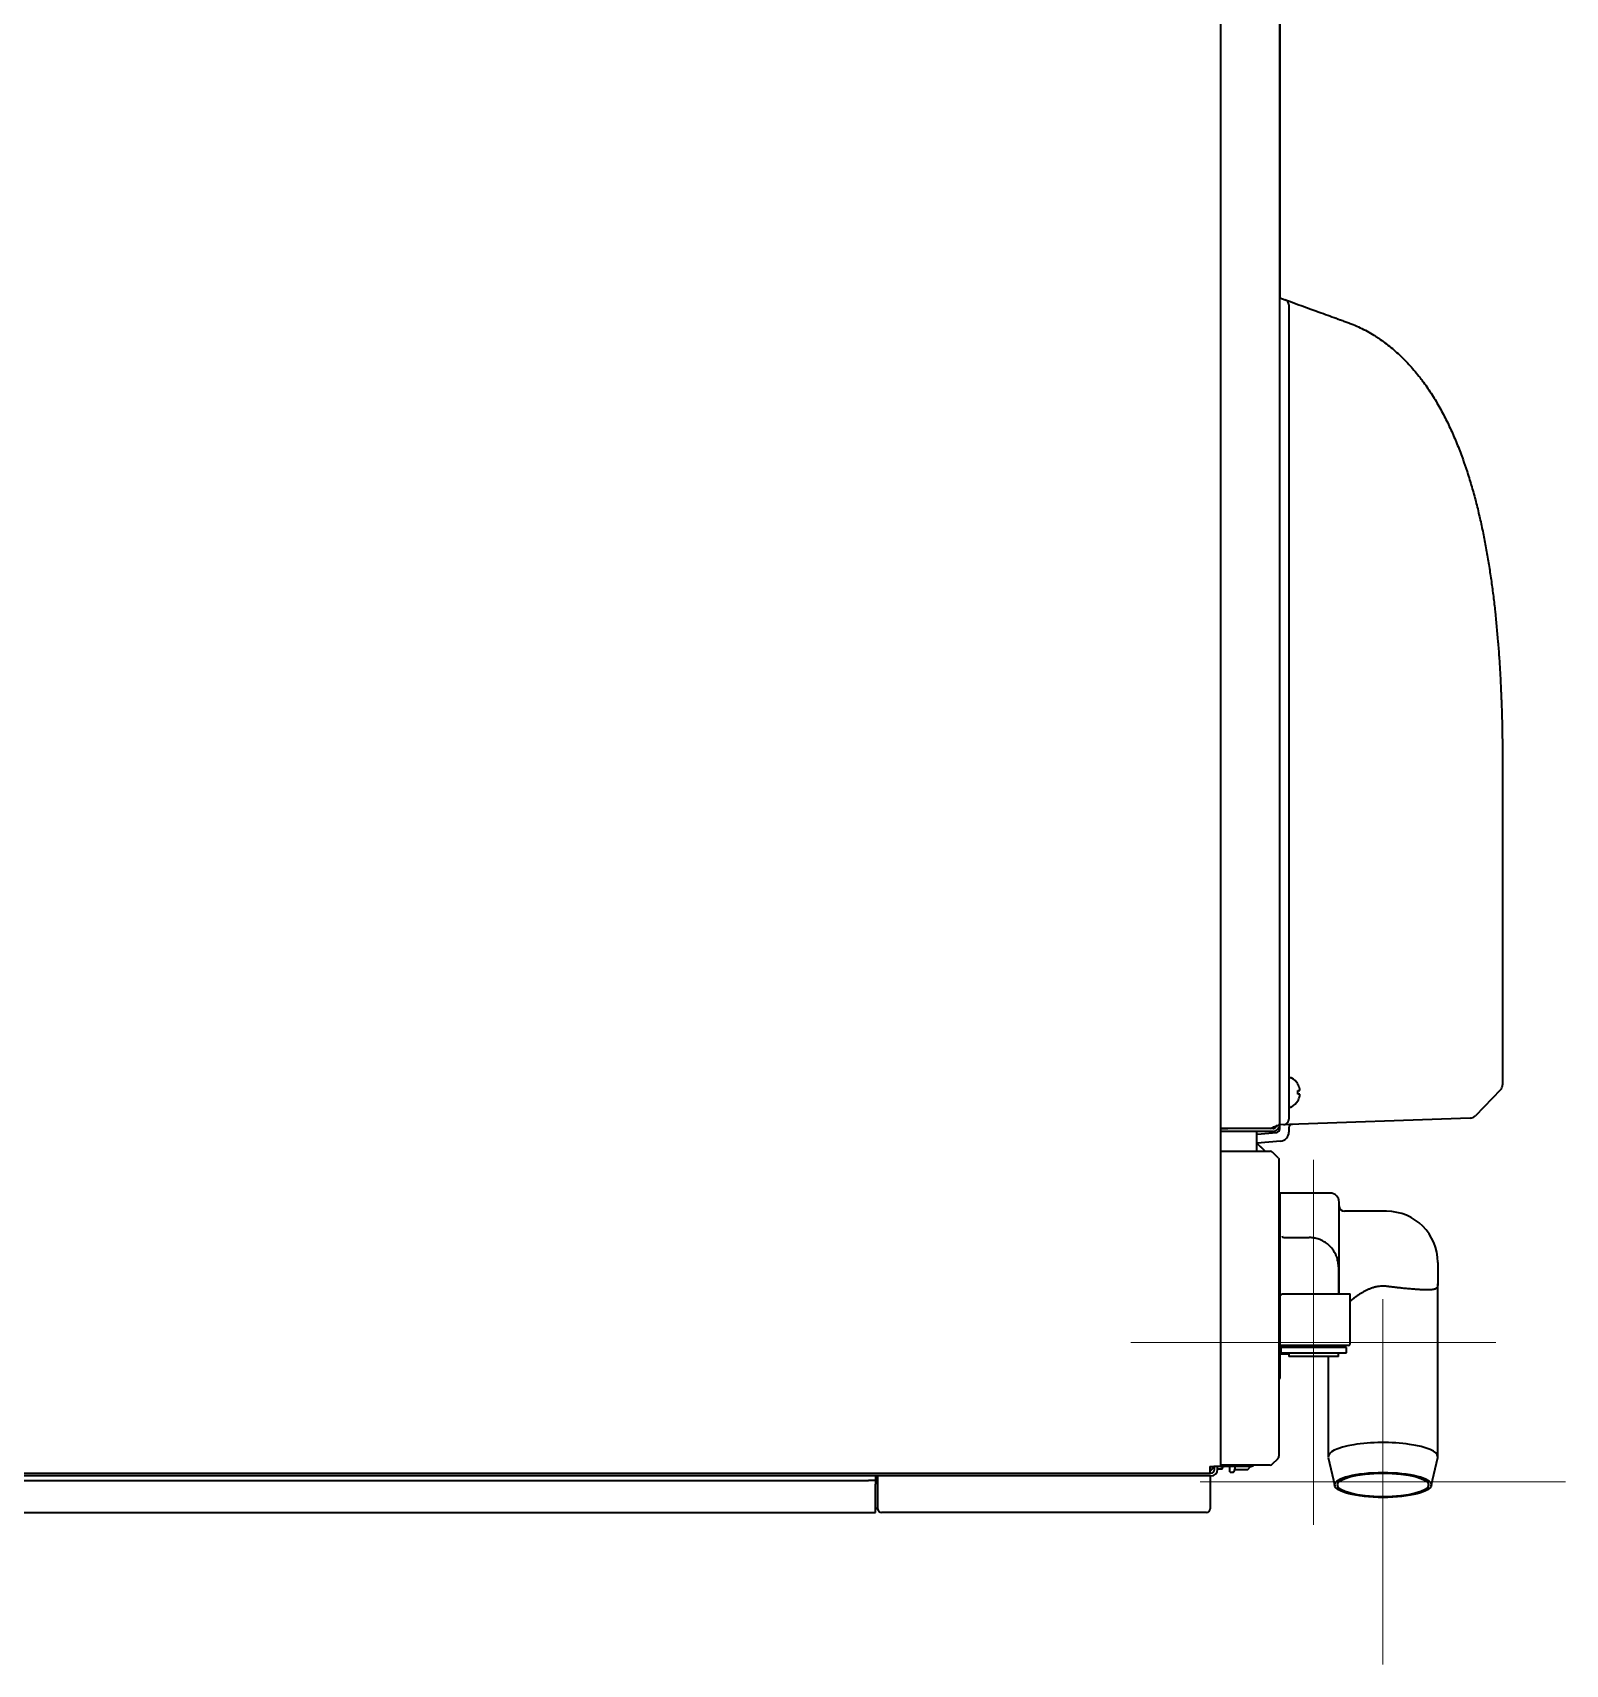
# Model space of a CAD drawing. Extents: x 53 to 4124, y 6244 to 10190.
# Drawn here: x 1543.4 to 1963, y 7957.8 to 8404.7 of the extents above; entities that cross this region are included whole.
import ezdxf

# ---------------------------------------------------------------- set-up
doc = ezdxf.new("R2010")
doc.units = 0
doc.header["$LTSCALE"] = 5
doc.layers.get('0').update_dxf_attribs({"linetype": 'CONTINUOUS', "lineweight": 0})
doc.layers.add('1', color=7, linetype='CONTINUOUS', true_color=0xffffff)

msp = doc.modelspace()

# ---------------------------------------------------------------- linework, layer by layer
at = {"color": 4}
for p, q in [((1893.99, 8096.01), (1893.99, 7996.01)), ((1843.99, 8046.01), (1943.99, 8046.01))]:
    msp.add_line(p, q, dxfattribs=at)
at = {"color": 6}
for p, q in [((1912.98, 8057.81), (1912.98, 7957.81)), ((1862.98, 8007.81), (1962.98, 8007.81))]:
    msp.add_line(p, q, dxfattribs=at)
at = {"layer": '1', "color": 7, "linetype": 'Continuous', "lineweight": 35}
for p, q in [((1868.56, 9007.1), (1868.56, 8012)), ((1884.76, 8994.1), (1884.76, 8105.85)), ((1884.78, 8989.99), (1884.78, 8332.14)), ((1884.78, 8332.14), (1886.29, 8331.59)), ((1887.28, 8330.18), (1887.28, 8329.65)), ((1887.28, 8329.65), (1887.28, 8109.6)), ((1945.78, 8204.6), (1945.78, 8117.35)), ((1887.88, 8118.46), (1887.68, 8118.46)), ((1889.72, 8116.76), (1889.75, 8116.76)), ((1945.78, 8117.35), (1945.78, 8116.54)), ((1889.75, 8112.16), (1889.72, 8112.16)), ((1945.21, 8115.15), (1938.34, 8108.03)), ((1936.95, 8107.42), (1884.78, 8105.6)), ((1887.28, 8109.6), (1887.28, 8107.14)), ((1887.68, 8110.46), (1887.88, 8110.46)), ((1936.97, 8107.42), (1936.95, 8107.42)), ((1868.56, 8104.6), (1870.56, 8104.6)), ((1870.36, 8104.6), (1868.56, 8104.6)), ((1870.56, 8103.8), (1868.56, 8103.8)), ((1882.23, 8104.6), (1870.36, 8104.6)), ((1882.23, 8104.6), (1870.56, 8104.6)), ((1882.23, 8103.8), (1870.56, 8103.8)), ((1878.56, 8104.6), (1878.56, 8104.6)), ((1878.56, 8098.4), (1878.56, 8103.8)), ((1878.58, 8103.06), (1883.86, 8103.52)), ((1879.96, 8104.6), (1879.96, 8104.6)), ((1881.96, 8104.6), (1881.96, 8104.6)), ((1882.23, 8104.6), (1882.96, 8104.94)), ((1882.96, 8104.6), (1882.23, 8104.6)), ((1882.96, 8103.8), (1882.23, 8103.8)), ((1884.75, 8105.83), (1884.76, 8105.85)), ((1884.76, 8105.85), (1884.76, 8105.6)), ((1884.78, 8104.52), (1884.78, 8105.6)), ((1887.28, 8104.72), (1887.28, 8103.6)), ((1868.81, 8098.4), (1882.14, 8098.4)), ((1884.99, 8101.11), (1878.58, 8100.55)), ((1884.47, 8096.49), (1882.85, 8098.11)), ((1884.47, 8096.49), (1884.56, 8096.4)), ((1884.56, 8096.4), (1884.56, 8014.82)), ((1898.56, 8086.9), (1884.74, 8086.9)), ((1884.81, 8086.65), (1884.81, 8086.15)), ((1884.81, 8086.15), (1884.81, 8080.65)), ((1884.81, 8080.65), (1884.81, 8078.15)), ((1901.06, 8059.35), (1901.06, 8084.4)), ((1914.06, 8081.9), (1902.56, 8081.9)), ((1884.81, 8078.15), (1884.81, 8068.65)), ((1885.91, 8074.7), (1892.86, 8074.7)), ((1884.56, 8068.65), (1884.81, 8068.65)), ((1884.81, 8068.65), (1884.81, 8066.15)), ((1928.06, 8067.9), (1928.06, 8062)), ((1884.56, 8066.15), (1884.81, 8066.15)), ((1884.81, 8066.15), (1884.81, 8056.65)), ((1900.86, 8066.7), (1900.86, 8059.75)), ((1885.41, 8059.25), (1884.81, 8058.65)), ((1885.41, 8059.25), (1904.06, 8059.25)), ((1904.06, 8045.6), (1904.06, 8059.25)), ((1928.06, 8014.67), (1928.06, 8061.99)), ((1884.81, 8057.04), (1884.81, 8045.15)), ((1884.81, 8045.15), (1884.56, 8045.15)), ((1903.56, 8045.1), (1884.81, 8045.1)), ((1884.81, 8045.1), (1884.81, 8042.65)), ((1884.81, 8045.1), (1884.81, 8045.1)), ((1885.56, 8045.1), (1885.56, 8044.6)), ((1902.56, 8044.6), (1902.56, 8045.1)), ((1884.81, 8042.9), (1887.26, 8042.9)), ((1884.81, 8042.65), (1884.81, 8036.65)), ((1894.06, 8044.6), (1885.06, 8044.6)), ((1885.06, 8044.6), (1885.06, 8043.1)), ((1885.06, 8043.1), (1903.06, 8043.1)), ((1887.26, 8043.1), (1887.26, 8042.1)), ((1900.86, 8042.1), (1887.26, 8042.1)), ((1903.06, 8044.6), (1894.06, 8044.6)), ((1898.06, 8042.1), (1898.06, 8014.67)), ((1900.86, 8042.1), (1900.86, 8043.1)), ((1903.06, 8043.1), (1903.06, 8044.6)), ((1884.81, 8036.65), (1884.81, 8036.15)), ((1882.85, 8012.69), (1884.26, 8014.11)), ((1898.08, 8014.45), (1899.83, 8006.75)), ((1926.28, 8006.75), (1928.03, 8014.45)), ((1224.9, 8010.2), (1865.65, 8010.2)), ((1865.96, 8009.4), (1229.56, 8009.4)), ((1774.16, 8009.4), (1774.16, 8008.2)), ((1774.76, 8000.4), (1774.76, 8009.4)), ((1865.96, 8010.2), (1865.65, 8010.2)), ((1865.66, 8012), (1865.66, 8010.2)), ((1865.66, 8012), (1866.76, 8012)), ((1865.76, 8009.4), (1865.76, 8000.4)), ((1868.56, 8012), (1866.76, 8012)), ((1866.96, 8011.2), (1866.96, 8012)), ((1867.76, 8011.2), (1867.76, 8012)), ((1867.76, 8011.4), (1869.16, 8011.4)), ((1868.56, 8012), (1869.56, 8012)), ((1882.14, 8012.4), (1868.81, 8012.4)), ((1869.16, 8011.4), (1869.16, 8012)), ((1876.56, 8012), (1869.56, 8012)), ((1871.16, 8010.55), (1871.16, 8012)), ((1871.26, 8010.45), (1871.99, 8010.45)), ((1872.48, 8011.21), (1876.03, 8011.21)), ((1876.03, 8011.21), (1876.78, 8011.96)), ((1876.78, 8011.96), (1876.83, 8012.02)), ((1319.16, 8008.2), (1772.16, 8008.2)), ((1774.16, 8008.2), (1772.16, 8008.2)), ((1774.16, 8008.2), (1774.16, 8007.2)), ((1774.16, 8001.6), (1774.16, 8007.2)), ((1774.16, 7999.4), (1774.16, 8001.6)), ((1317.16, 7999.4), (1774.16, 7999.4)), ((1778.76, 7999.4), (1775.76, 7999.4)), ((1861.76, 7999.4), (1778.76, 7999.4)), ((1864.76, 7999.4), (1861.76, 7999.4))]:
    msp.add_line(p, q, dxfattribs=at)
for centre, radius, start, end in [((1885.78, 8330.18), 1.5, 0, 69.934), ((1887.68, 8118.06), 0.4, 90, 180), ((1887.88, 8118.06), 0.4, 59.6988, 90), ((1885.66, 8114.26), 4.8, 31.5837, 59.6988), ((1943.78, 8116.54), 2, 316, 0), ((1885.66, 8114.66), 4.8, 300.3012, 328.4186), ((1885.97, 8114.46), 3.78, 0.0035, 7.6041), ((1885.97, 8114.46), 3.78, 352.3959, 359.9965), ((1887.68, 8110.86), 0.4, 180, 270), ((1887.88, 8110.86), 0.4, 270, 300.3012), ((1936.9, 8109.42), 2, 272, 316), ((1883.78, 8104.52), 1, 275, 0), ((1884.78, 8103.6), 2.5, 275, 0), ((1888.28, 8104.72), 1, 92, 180), ((1868.81, 8098.15), 0.25, 90, 180), ((1882.14, 8097.4), 1, 45, 90), ((1884.31, 8086.65), 0.5, 0, 59.9991), ((1898.56, 8084.4), 2.5, 0, 90), ((1884.31, 8080.65), 0.5, 300.0009, 0), ((1902.56, 8083.4), 1.5, 180, 270), ((1914.06, 8067.9), 14, 0, 90), ((1884.31, 8078.15), 0.5, 0, 59.9991), ((1885.91, 8075.2), 0.5, 180, 270), ((1884.31, 8068.65), 0.5, 300.0009, 0), ((1884.31, 8066.15), 0.5, 0, 59.9991), ((1901.36, 8059.75), 0.5, 180, 270), ((1884.31, 8045.15), 0.5, 300.0009, 0), ((1903.56, 8045.6), 0.5, 270, 0), ((1884.31, 8042.65), 0.5, 0, 59.9991), ((1884.31, 8036.15), 0.5, 300.0009, 0), ((1864.71, 8012.49), 2, 298.3605, 345.8281), ((1865.96, 8011.2), 1, 270, 0), ((1865.96, 8011.2), 1.8, 270, 0), ((1868.81, 8012.65), 0.25, 180, 270), ((1871.26, 8010.55), 0.1, 180, 270), ((1871.99, 8010.7), 0.25, 270, 336.1079), ((1858, 8016.9), 15.56, 336.1079, 338.576), ((1876.56, 8014), 2, 270, 306.8705), ((1882.14, 8013.4), 1, 270, 315), ((1773.92, 7999.6), 1, 23.5782, 76.5236), ((1775.76, 8000.4), 1, 180, 270), ((1864.76, 8000.4), 1, 270, 0)]:
    msp.add_arc(centre, radius, start, end, dxfattribs=at)
for centre, major_axis, ratio, start_param, end_param in [((1913.06, 8014.67), (15, 0), 0.258819, 0, 3.200203), ((1913.06, 8014.67), (15, 0), 0.258819, 6.224477, 6.283185), ((1858, 8012.57), (14.73, 0), 0.5, 6.105911, 6.20575)]:
    msp.add_ellipse(centre, major_axis=major_axis, ratio=ratio, start_param=start_param, end_param=end_param, dxfattribs=at)
for major_axis in [(13.25, 0), (-12.5, 0)]:
    msp.add_ellipse((1913.06, 8006.95), major_axis=major_axis, ratio=0.258819, dxfattribs=at)
for points, knots in [([(1886.29, 8331.59), (1889.39, 8330.45), (1894.04, 8328.75), (1898.69, 8327.06), (1900.44, 8326.42), (1900.63, 8326.35), (1900.87, 8326.26), (1900.92, 8326.24), (1901.02, 8326.21), (1901.16, 8326.15), (1901.31, 8326.1), (1901.79, 8325.92), (1902.18, 8325.78), (1902.96, 8325.5), (1903.35, 8325.36), (1904.12, 8325.07), (1904.51, 8324.93), (1904.89, 8324.79)], [0, 0, 0, 0, 0.5, 0.75, 0.75, 0.78125, 0.78125, 0.789063, 0.789063, 0.796875, 0.8125, 0.8125, 0.875, 0.875, 0.9375, 0.9375, 1, 1, 1, 1]), ([(1904.89, 8324.79), (1906.19, 8324.24), (1907.46, 8323.62), (1909.31, 8322.61), (1909.92, 8322.25), (1910.67, 8321.79), (1910.82, 8321.69), (1911.11, 8321.5), (1911.56, 8321.22), (1912, 8320.92), (1912.86, 8320.33), (1913.43, 8319.92), (1914.54, 8319.07), (1915.08, 8318.64), (1916.15, 8317.74), (1916.67, 8317.29), (1917.69, 8316.35), (1918.2, 8315.87), (1919.67, 8314.39), (1920.61, 8313.37), (1921.98, 8311.77), (1922.42, 8311.22), (1922.97, 8310.53), (1923.07, 8310.4), (1923.29, 8310.12), (1923.61, 8309.7), (1923.92, 8309.28), (1924.96, 8307.87), (1925.74, 8306.72), (1927.23, 8304.37), (1927.94, 8303.18), (1928.95, 8301.37), (1929.28, 8300.76), (1929.92, 8299.54), (1930.23, 8298.92), (1931.15, 8297.06), (1931.73, 8295.81), (1932.84, 8293.27), (1933.37, 8291.98), (1934.38, 8289.39), (1934.86, 8288.08), (1935.37, 8286.6), (1935.43, 8286.43), (1935.54, 8286.1), (1935.6, 8285.94), (1935.77, 8285.44), (1936.1, 8284.45), (1936.41, 8283.45), (1937.03, 8281.46), (1937.42, 8280.12), (1938.17, 8277.45), (1938.52, 8276.11), (1939.19, 8273.42), (1939.5, 8272.07), (1940.1, 8269.37), (1940.39, 8268.02), (1940.93, 8265.31), (1941.18, 8263.96), (1941.67, 8261.24), (1941.9, 8259.87), (1942.33, 8257.14), (1942.53, 8255.78), (1942.92, 8253.04), (1943.1, 8251.67), (1943.44, 8248.93), (1943.6, 8247.55), (1944.05, 8243.42), (1944.31, 8240.66), (1944.64, 8236.52), (1944.75, 8235.13), (1944.89, 8233.05), (1944.93, 8232.36), (1945.02, 8230.97), (1945.15, 8228.89), (1945.25, 8226.81), (1945.38, 8224.04), (1945.44, 8222.65), (1945.59, 8218.49), (1945.66, 8215.71), (1945.75, 8210.16), (1945.78, 8207.38), (1945.78, 8204.6)], [0, 0, 0, 0, 0.03125, 0.03125, 0.046875, 0.046875, 0.050781, 0.050781, 0.054688, 0.0625, 0.0625, 0.078125, 0.078125, 0.09375, 0.09375, 0.109375, 0.109375, 0.125, 0.125, 0.15625, 0.15625, 0.171875, 0.171875, 0.175781, 0.175781, 0.179688, 0.1875, 0.1875, 0.21875, 0.21875, 0.25, 0.25, 0.265625, 0.265625, 0.28125, 0.28125, 0.3125, 0.3125, 0.34375, 0.34375, 0.375, 0.375, 0.378906, 0.378906, 0.382813, 0.382813, 0.390625, 0.40625, 0.40625, 0.4375, 0.4375, 0.46875, 0.46875, 0.5, 0.5, 0.53125, 0.53125, 0.5625, 0.5625, 0.59375, 0.59375, 0.625, 0.625, 0.65625, 0.65625, 0.6875, 0.6875, 0.75, 0.75, 0.78125, 0.78125, 0.796875, 0.796875, 0.8125, 0.84375, 0.84375, 0.875, 0.875, 0.9375, 0.9375, 1, 1, 1, 1]), ([(1889.72, 8114.96), (1889.84, 8114.96), (1889.95, 8114.96), (1890.09, 8114.96), (1890.13, 8114.96), (1890.21, 8114.96), (1890.24, 8114.96), (1890.27, 8114.96)], [0, 0, 0, 0, 0.5, 0.5, 0.75, 0.75, 1, 1, 1, 1]), ([(1889.72, 8112.16), (1889.84, 8112.36), (1889.95, 8112.57), (1890.09, 8112.9), (1890.13, 8113.01), (1890.21, 8113.23), (1890.24, 8113.34), (1890.27, 8113.46)], [0, 0, 0, 0, 0.5, 0.5, 0.75, 0.75, 1, 1, 1, 1]), ([(1882.96, 8104.94), (1883.07, 8104.98), (1883.18, 8105.02), (1883.4, 8105.09), (1883.51, 8105.13), (1883.71, 8105.2), (1883.81, 8105.24), (1884, 8105.31), (1884.09, 8105.35), (1884.26, 8105.42), (1884.33, 8105.46), (1884.47, 8105.53), (1884.52, 8105.57), (1884.62, 8105.64), (1884.66, 8105.68), (1884.72, 8105.75), (1884.74, 8105.79), (1884.75, 8105.83)], [0, 0, 0, 0, 0.125, 0.125, 0.25, 0.25, 0.375, 0.375, 0.5, 0.5, 0.625, 0.625, 0.75, 0.75, 0.875, 0.875, 1, 1, 1, 1]), ([(1882.96, 8104.6), (1883.02, 8104.6), (1883.08, 8104.61), (1883.2, 8104.63), (1883.26, 8104.65), (1883.38, 8104.69), (1883.43, 8104.72), (1883.54, 8104.79), (1883.59, 8104.82), (1883.68, 8104.91), (1883.72, 8104.95), (1883.79, 8105.05), (1883.83, 8105.11), (1883.88, 8105.22), (1883.9, 8105.28), (1883.94, 8105.4), (1883.95, 8105.46), (1883.9, 8105.27)], [0, 0, 0, 0, 0.125, 0.125, 0.25, 0.25, 0.375, 0.375, 0.5, 0.5, 0.625, 0.625, 0.75, 0.75, 0.875, 0.875, 1, 1, 1, 1]), ([(1882.96, 8103.8), (1883.18, 8103.8), (1883.4, 8103.84), (1883.82, 8104.01), (1884.01, 8104.13), (1884.34, 8104.43), (1884.47, 8104.61), (1884.67, 8105.01), (1884.73, 8105.23), (1884.75, 8105.45)], [0, 0, 0, 0, 0.25, 0.25, 0.5, 0.5, 0.75, 0.75, 1, 1, 1, 1]), ([(1885.83, 8105.64), (1885.92, 8105.64), (1886.02, 8105.65), (1886.16, 8105.69), (1886.21, 8105.7), (1886.3, 8105.73), (1886.34, 8105.75), (1886.47, 8105.81), (1886.56, 8105.85), (1886.67, 8105.94), (1886.71, 8105.97), (1886.79, 8106.03), (1886.82, 8106.06), (1886.92, 8106.17), (1886.98, 8106.24), (1887.05, 8106.34), (1887.06, 8106.36), (1887.08, 8106.4), (1887.09, 8106.42), (1887.13, 8106.49), (1887.15, 8106.53), (1887.2, 8106.66), (1887.23, 8106.76), (1887.26, 8106.9), (1887.26, 8106.95), (1887.27, 8107.02), (1887.27, 8107.05), (1887.27, 8107.09), (1887.27, 8107.11), (1887.28, 8107.11), (1887.28, 8107.12), (1887.28, 8107.13), (1887.28, 8107.13), (1887.28, 8107.14)], [0, 0, 0, 0, 0.125, 0.125, 0.1875, 0.1875, 0.25, 0.25, 0.375, 0.375, 0.4375, 0.4375, 0.5, 0.5, 0.625, 0.625, 0.65625, 0.65625, 0.6875, 0.6875, 0.75, 0.75, 0.875, 0.875, 0.9375, 0.9375, 0.96875, 0.984375, 0.988281, 0.988281, 0.992188, 0.992188, 1, 1, 1, 1]), ([(1868.56, 8098.4), (1868.58, 8098.4), (1868.59, 8098.4), (1868.63, 8098.4), (1868.65, 8098.4), (1868.68, 8098.4), (1868.71, 8098.4), (1868.75, 8098.4), (1868.78, 8098.4), (1868.79, 8098.4), (1868.8, 8098.4), (1868.81, 8098.4)], [0, 0, 0, 0, 0.196505, 0.196505, 0.397379, 0.397379, 0.598252, 0.799126, 0.899563, 0.899563, 1, 1, 1, 1]), ([(1900.86, 8066.7), (1900.86, 8066.9), (1900.85, 8067.1), (1900.82, 8067.5), (1900.8, 8067.7), (1900.73, 8068.11), (1900.69, 8068.31), (1900.6, 8068.72), (1900.54, 8068.93), (1900.41, 8069.34), (1900.34, 8069.55), (1900.17, 8069.95), (1900.08, 8070.15), (1899.87, 8070.55), (1899.76, 8070.75), (1899.52, 8071.13), (1899.39, 8071.32), (1899.12, 8071.68), (1898.98, 8071.86), (1898.67, 8072.2), (1898.51, 8072.36), (1898.18, 8072.68), (1898.01, 8072.83), (1897.65, 8073.11), (1897.47, 8073.24), (1897.09, 8073.49), (1896.9, 8073.61), (1896.5, 8073.82), (1896.31, 8073.92), (1895.9, 8074.1), (1895.7, 8074.18), (1895.29, 8074.33), (1895.08, 8074.39), (1894.87, 8074.44)], [0, 0, 0, 0, 0.0625, 0.0625, 0.125, 0.125, 0.1875, 0.1875, 0.25, 0.25, 0.3125, 0.3125, 0.375, 0.375, 0.4375, 0.4375, 0.5, 0.5, 0.5625, 0.5625, 0.625, 0.625, 0.6875, 0.6875, 0.75, 0.75, 0.8125, 0.8125, 0.875, 0.875, 0.9375, 0.9375, 1, 1, 1, 1]), ([(1914.06, 8061.34), (1913.99, 8061.35), (1913.92, 8061.36), (1913.78, 8061.37), (1913.71, 8061.37), (1913.5, 8061.39), (1913.36, 8061.4), (1912.94, 8061.4), (1912.66, 8061.4), (1912.11, 8061.35), (1911.83, 8061.31), (1911.48, 8061.25), (1911.42, 8061.24), (1911.28, 8061.21), (1911.07, 8061.17), (1910.87, 8061.12), (1910.47, 8061.01), (1910.2, 8060.93), (1909.69, 8060.74), (1909.43, 8060.64), (1908.93, 8060.42), (1908.68, 8060.31), (1908.19, 8060.06), (1907.94, 8059.93), (1907.58, 8059.73), (1907.46, 8059.66), (1907.23, 8059.52), (1907.11, 8059.45), (1906.76, 8059.24), (1906.53, 8059.09), (1906.08, 8058.79), (1905.86, 8058.64), (1905.42, 8058.33), (1905.2, 8058.17), (1904.63, 8057.74), (1904.28, 8057.47), (1903.94, 8057.19)], [0, 0, 0, 0, 0.018282, 0.018282, 0.036564, 0.036564, 0.073129, 0.073129, 0.146258, 0.146258, 0.219386, 0.219386, 0.237669, 0.237669, 0.255951, 0.292515, 0.292515, 0.365644, 0.365644, 0.438773, 0.438773, 0.511902, 0.511902, 0.585031, 0.585031, 0.621595, 0.621595, 0.658159, 0.658159, 0.731288, 0.731288, 0.804417, 0.804417, 0.877546, 0.877546, 1, 1, 1, 1]), ([(1927.66, 8060.81), (1927.66, 8060.81), (1927.62, 8060.78), (1927.55, 8060.73), (1927.44, 8060.67), (1927.31, 8060.61), (1927.09, 8060.53), (1926.72, 8060.45), (1926.14, 8060.38), (1925.43, 8060.35), (1924.56, 8060.36), (1923.52, 8060.4), (1922.31, 8060.48), (1921.21, 8060.57), (1920.26, 8060.65), (1919.53, 8060.72), (1918.78, 8060.79), (1918.11, 8060.86), (1917.54, 8060.92), (1917.07, 8060.97), (1916.6, 8061.03), (1916.22, 8061.07), (1915.92, 8061.11), (1915.71, 8061.13), (1915.51, 8061.16), (1915.32, 8061.18), (1915.14, 8061.2), (1914.97, 8061.22), (1914.81, 8061.24), (1914.66, 8061.26), (1914.52, 8061.28), (1914.39, 8061.3), (1914.27, 8061.31), (1914.16, 8061.33), (1914.09, 8061.34), (1914.06, 8061.34)], [0, 0, 0, 0, 0.003951, 0.026612, 0.049822, 0.073582, 0.097892, 0.163989, 0.232617, 0.303788, 0.377509, 0.45869, 0.540912, 0.624176, 0.666281, 0.708344, 0.750363, 0.792335, 0.817804, 0.842917, 0.867675, 0.89208, 0.903554, 0.9145, 0.924917, 0.934806, 0.944165, 0.952996, 0.961297, 0.96907, 0.976313, 0.983028, 0.989214, 0.994871, 1, 1, 1, 1]), ([(1928.06, 8062), (1928.06, 8061.99), (1928.06, 8061.97), (1928.06, 8061.93), (1928.05, 8061.9), (1928.05, 8061.87), (1928.05, 8061.84), (1928.05, 8061.81), (1928.05, 8061.78), (1928.05, 8061.75), (1928.05, 8061.72), (1928.05, 8061.69), (1928.04, 8061.66), (1928.04, 8061.62), (1928.03, 8061.58), (1928.03, 8061.54), (1928.02, 8061.5), (1928.02, 8061.46), (1928.01, 8061.42), (1928, 8061.38), (1927.98, 8061.32), (1927.96, 8061.23), (1927.92, 8061.13), (1927.87, 8061.04), (1927.81, 8060.95), (1927.74, 8060.88), (1927.69, 8060.83), (1927.66, 8060.81)], [0, 0, 0, 0, 0.019284, 0.038204, 0.056739, 0.074891, 0.092662, 0.110052, 0.126404, 0.144278, 0.163673, 0.184587, 0.207016, 0.23096, 0.256417, 0.283384, 0.31186, 0.341843, 0.373333, 0.406326, 0.440824, 0.530844, 0.623336, 0.718316, 0.815797, 0.915793, 1, 1, 1, 1]), ([(1884.26, 8014.11), (1884.28, 8014.13), (1884.29, 8014.14), (1884.32, 8014.17), (1884.34, 8014.19), (1884.36, 8014.22), (1884.37, 8014.24), (1884.39, 8014.27), (1884.4, 8014.29), (1884.43, 8014.33), (1884.45, 8014.36), (1884.47, 8014.41), (1884.48, 8014.42), (1884.49, 8014.45), (1884.49, 8014.47), (1884.5, 8014.5), (1884.51, 8014.51), (1884.52, 8014.54), (1884.52, 8014.55), (1884.53, 8014.6), (1884.54, 8014.62), (1884.55, 8014.71), (1884.56, 8014.76), (1884.56, 8014.82)], [0, 0, 0, 0, 0.069132, 0.069132, 0.138263, 0.138263, 0.207395, 0.207395, 0.276527, 0.276527, 0.399447, 0.399447, 0.460908, 0.460908, 0.522368, 0.522368, 0.582598, 0.582598, 0.642828, 0.642828, 0.763289, 0.763289, 1, 1, 1, 1])]:
    msp.add_open_spline(points, degree=3, knots=knots, dxfattribs=at)
for points, degree in [([(1890.27, 8115.46), (1890.26, 8115.51), (1890.23, 8115.62), (1890.18, 8115.78), (1890.12, 8115.94), (1890.06, 8116.1), (1889.99, 8116.25), (1889.92, 8116.41), (1889.83, 8116.57), (1889.76, 8116.7), (1889.72, 8116.76)], 3), ([(1890.27, 8113.96), (1890.26, 8113.96), (1890.23, 8113.96), (1890.18, 8113.96), (1890.12, 8113.96), (1890.06, 8113.96), (1889.99, 8113.96), (1889.92, 8113.96), (1889.83, 8113.96), (1889.76, 8113.96), (1889.72, 8113.96)], 3), ([(1890.27, 8114.96), (1890.27, 8114.98), (1890.28, 8115.03), (1890.28, 8115.1), (1890.29, 8115.17), (1890.29, 8115.24), (1890.28, 8115.32), (1890.28, 8115.39), (1890.27, 8115.44), (1890.27, 8115.46)], 3), ([(1890.27, 8113.46), (1890.27, 8113.49), (1890.28, 8113.54), (1890.28, 8113.61), (1890.29, 8113.68), (1890.29, 8113.75), (1890.28, 8113.82), (1890.28, 8113.89), (1890.27, 8113.94), (1890.27, 8113.96)], 3), ([(1884.75, 8105.45), (1884.75, 8105.5), (1884.76, 8105.55), (1884.76, 8105.6)], 3), ([(1880.78, 8098.4), (1879.68, 8099.44), (1878.56, 8100.5)], 2)]:
    msp.add_open_spline(points, degree=degree, dxfattribs=at)
msp.add_rational_spline([(1894.87, 8074.44), (1894.21, 8074.62), (1893.53, 8074.7), (1892.86, 8074.7)], [1.07372332759, 1.09955824474, 1.13218317293, 1.17159811216], degree=3, dxfattribs=at)

doc.saveas('drawing.dxf')
